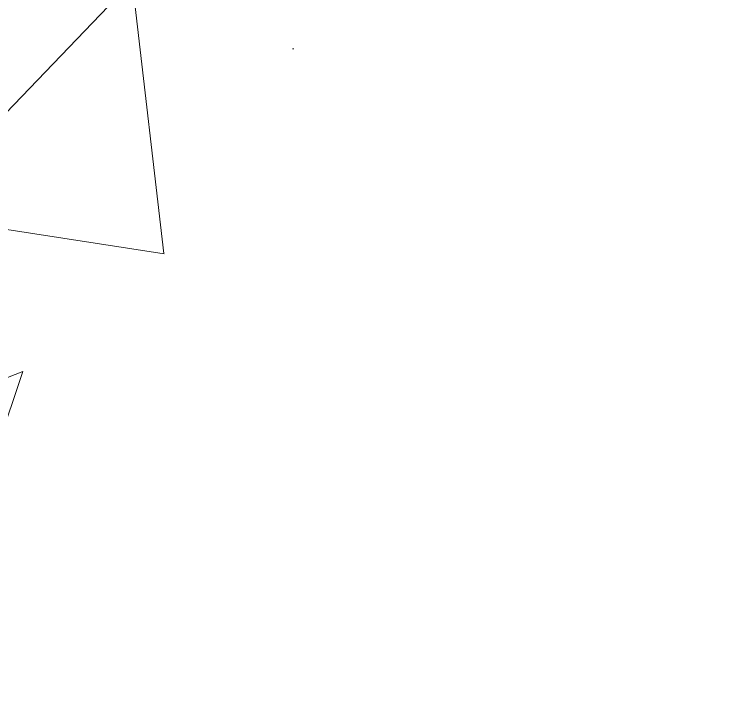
# Model space of a CAD drawing. Header units: millimetres. Extents: x 77165 to 11476408, y -193619 to 1121001.
# Drawn here: x 210616.1 to 210741.2, y 314034.6 to 314154 of the extents above; entities that cross this region are included whole.
import ezdxf

# ---------------------------------------------------------------- set-up
doc = ezdxf.new("R2010")
doc.units = ezdxf.units.MM
doc.layers.add('Элементы узлов', color=7, linetype='Continuous', lineweight=9)

msp = doc.modelspace()

# ---------------------------------------------------------------- hatches: boundary and pattern name
at = {"layer": 'Элементы узлов', "ltscale": 100, "true_color": 0x000000}
h = msp.add_hatch(dxfattribs=at)
h.set_pattern_fill('AR-CONC', color=18, scale=50, style=0)
h.set_pattern_definition([(49.99999999999999, (-4474185.949508511, 1046182.988245046), (358.6300913003768, -31.37606749129755), [37.5, -412.5]), (355, (-4474185.949508511, 1046182.988245046), (-69.3756668065, 376.0960668500059), [30, -330]), (100.45144446, (-4474156.063668011, 1046180.373573046), (289.254423363556, 344.7199954843147), [31.87009599999979, -350.5710559999966]), (46.18420000000001, (-4474185.949508511, 1046282.988245046), (533.6206653357862, -82.75964039653827), [56.25, -618.75]), (96.63563549, (-4474141.481136009, 1046276.091591546), (467.3309728371141, 487.0593003872752), [47.805171, -525.8568799999999]), (351.1841639899999, (-4474185.949508511, 1046282.988245046), (467.3309725273866, 487.0593001349951), [45, -495.0000004999999]), (21, (-4474135.949508511, 1046257.988245046), (298.4535260592309, -201.3094453326694), [37.5, -412.5]), (326.0000000000001, (-4474135.949508511, 1046257.988245046), (121.6576659607909, 362.5750225234265), [30, -330]), (71.45144474, (-4474111.07838151, 1046241.212458046), (420.1111883649855, 161.2655764031769), [31.870095, -350.571056]), (37.50000000000001, (-4474185.949508511, 1046182.988245046), (6.079927658645334, 166.4469269156558), [0, -325.9999999999999, 0, -335, 0, -331.25]), (7.499999999999999, (-4474185.949508511, 1046182.988245046), (131.5347687210743, 197.2058559411801), [0, -191, 0, -318.5, 0, -126.25]), (327.5, (-4474297.449508511, 1046182.988245046), (266.9112180862045, -11.27743586718988), [0, -125, 0, -390, 0, -517.5]), (317.5, (-4474347.449508511, 1046182.988245046), (291.5930846711931, 50.05249116615886), [0, -162.5, 0, -259, 0, -367.5])])
h.paths.add_polyline_path([(210969.6269580108, 314306.3712637444), (204144.214380591, 314306.3712637444), (204144.214380591, 313586.3712637444), (210969.6269580108, 313586.3712637444)])

doc.saveas('drawing.dxf')
